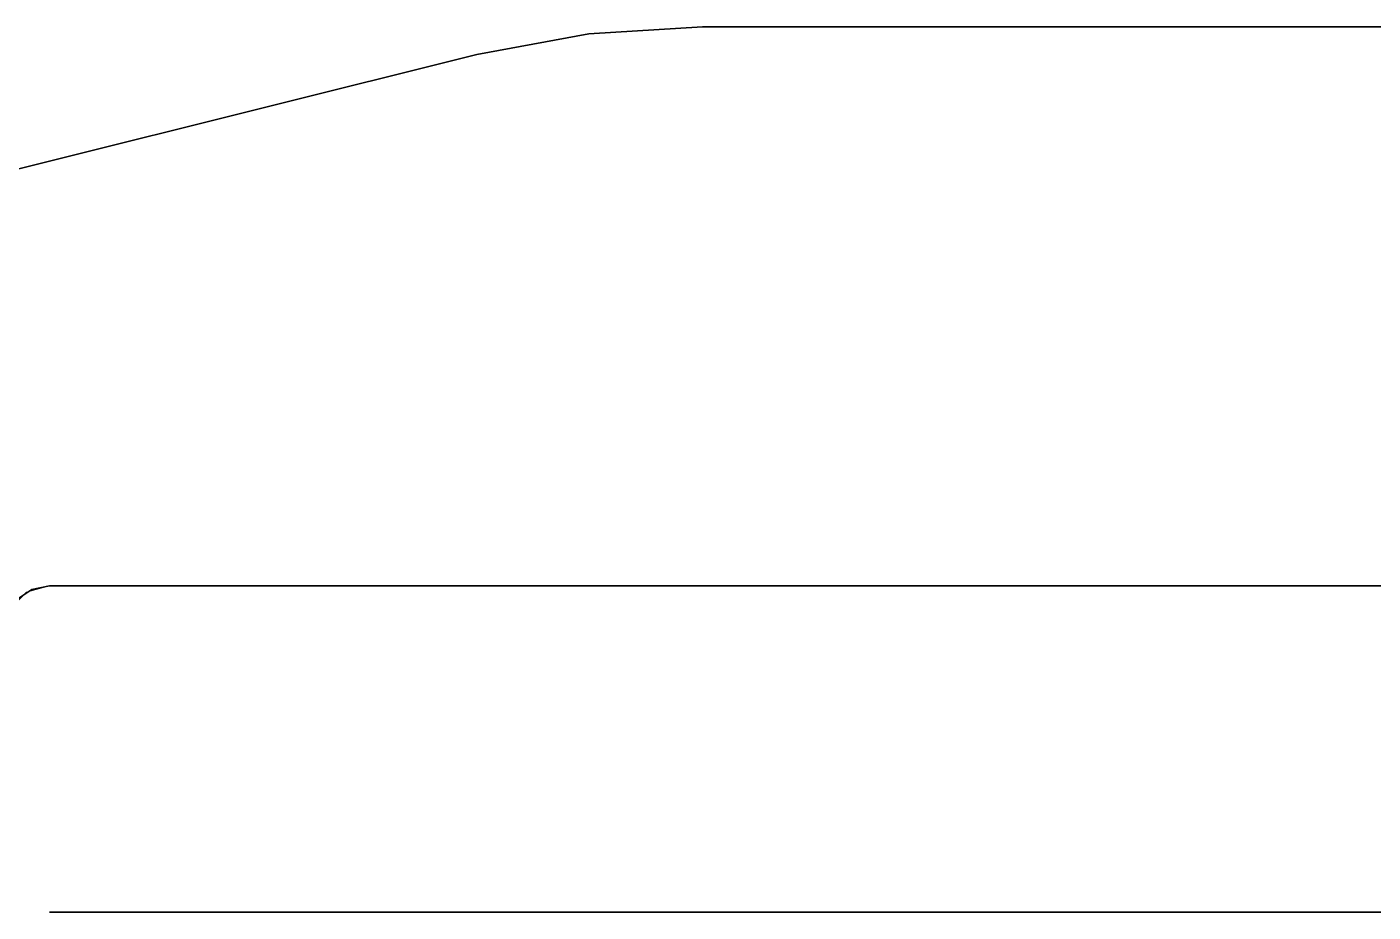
# Model space of a CAD drawing. Extents: x -442948 to -439736, y 420528 to 424220.
# Drawn here: x -442491.61 to -442462.72, y 423949.76 to 423968.76 of the extents above; entities that cross this region are included whole.
import ezdxf

# ---------------------------------------------------------------- set-up
doc = ezdxf.new("R2010")
doc.units = 0
doc.linetypes.add('DASHED2', pattern=[9.525, 6.35, -3.175])
doc.layers.add('GIZLI', color=8, linetype='DASHED2', lineweight=18)
doc.layers.add('GORUNEN', color=7, linetype='Continuous', lineweight=35)

msp = doc.modelspace()

# ---------------------------------------------------------------- linework, layer by layer
at = {"layer": 'GIZLI', "color": 6}
for points in [[(-442477.111, 423968.76), (-442479.548, 423968.611), (-442481.949, 423968.166)], [(-442477.111, 423968.76), (-442327.13, 423968.76)], [(-442495.83, 423964.705), (-442481.949, 423968.166)], [(-442491.121, 423956.76), (-442491.621, 423956.626), (-442491.987, 423956.26), (-442492.121, 423955.76)], [(-442458.121, 423956.76), (-442491.121, 423956.76)], [(-442491.121, 423949.76), (-442458.121, 423949.76)]]:
    msp.add_lwpolyline(points, dxfattribs=at)
at = {"layer": 'GORUNEN', "color": 6}
for points in [[(-442477.111, 423968.76), (-442479.548, 423968.61), (-442481.949, 423968.166)], [(-442477.111, 423968.76), (-442327.13, 423968.76)], [(-442495.83, 423964.705), (-442481.949, 423968.166)], [(-442491.121, 423956.76), (-442491.504, 423956.683), (-442491.828, 423956.467), (-442492.044, 423956.143), (-442492.121, 423955.76)], [(-442491.121, 423956.76), (-442458.121, 423956.76)], [(-442491.121, 423949.76), (-442460.593, 423949.76)]]:
    msp.add_lwpolyline(points, dxfattribs=at)

doc.saveas('drawing.dxf')
